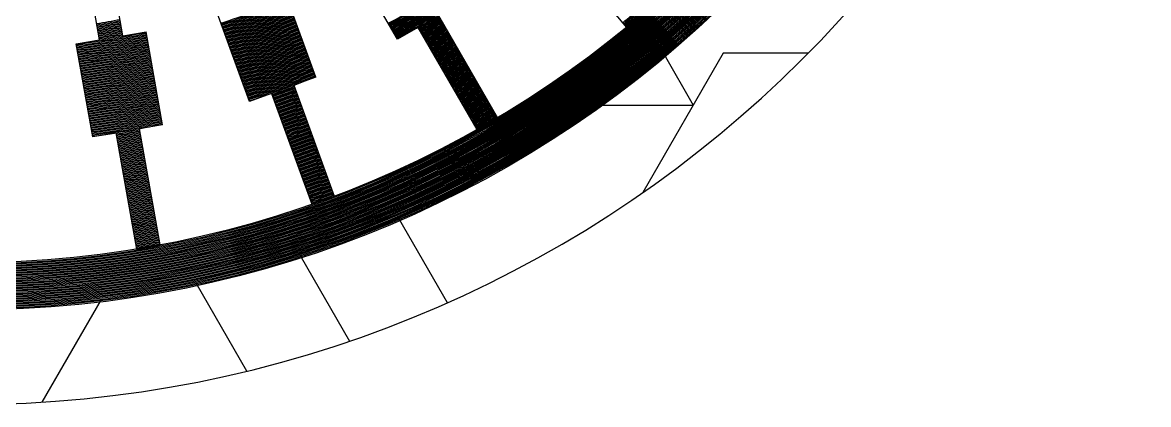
# Model space of a CAD drawing. Header units: millimetres. Extents: x 0 to 2404, y 0 to 1600.
# Drawn here: x 2356.66 to 2404.33, y 1434.73 to 1450.91 of the extents above; entities that cross this region are included whole.
import ezdxf

# ---------------------------------------------------------------- set-up
doc = ezdxf.new("R2010")
doc.units = ezdxf.units.MM

msp = doc.modelspace()

# ---------------------------------------------------------------- linework, layer by layer
for p, q in [((2359.919, 1450.174), (2358.963, 1455.595)), ((2360.903, 1450.348), (2359.948, 1455.769)), ((2379.019, 1454.532), (2382.231, 1450.704)), ((2372.534, 1450.204), (2370.534, 1453.668)), ((2369.082, 1448.594), (2367.714, 1452.353)), ((2366.263, 1447.568), (2364.895, 1451.327)), ((2374.266, 1451.204), (2376.765, 1446.877)), ((2360.903, 1450.348), (2361.888, 1450.522)), ((2362.583, 1446.582), (2361.888, 1450.522)), ((2373.4, 1450.704), (2372.534, 1450.204)), ((2373.4, 1450.704), (2375.899, 1446.377)), ((2358.934, 1450.001), (2359.919, 1450.174)), ((2359.628, 1446.061), (2358.934, 1450.001)), ((2369.082, 1448.594), (2368.142, 1448.252)), ((2368.142, 1448.252), (2369.851, 1443.557)), ((2367.202, 1447.91), (2366.263, 1447.568)), ((2367.202, 1447.91), (2368.911, 1443.215)), ((2362.583, 1446.582), (2361.598, 1446.409)), ((2360.613, 1446.235), (2359.628, 1446.061)), ((2360.613, 1446.235), (2361.481, 1441.314)), ((2361.598, 1446.409), (2362.466, 1441.487))]:
    msp.add_line(p, q)
at = {"linetype": 'Continuous'}
for p, q in [((2386.33, 1449.605), (2382.928, 1443.713)), ((2383.82, 1449.553), (2385.06, 1447.406)), ((2389.918, 1449.605), (2386.33, 1449.605)), ((2381.049, 1447.406), (2385.06, 1447.406)), ((2374.648, 1439.042), (2372.586, 1442.615)), ((2368.414, 1441.042), (2370.507, 1437.417)), ((2366.16, 1436.148), (2364.015, 1439.862)), ((2359.991, 1439.179), (2357.479, 1434.828))]:
    msp.add_line(p, q, dxfattribs=at)
for radius in [46, 45.95, 45.9, 45.85, 45.8, 45.75, 45.7, 45.65, 45.6, 45.55, 45.5, 45.45, 45.4, 45.35, 45.3, 45.25, 45.2, 45.15, 45.1, 45.05, 45, 44.95, 44.9, 44.85, 44.8, 44.75, 44.7, 44.65, 44.6, 44.55, 44.5, 44.45, 44.4, 44.35, 44.3, 44.25, 44.2, 44.15, 44.1, 44.05, 44]:
    msp.add_circle((2354.333, 1484.729), radius)
for radius, start, end in [(50, 95.7392, 84.2608), (38.25, 297.7525, 302.2475), (38.3, 297.7555, 302.2445), (38.35, 297.7584, 302.2416), (35.5, 287.5783, 292.4217), (35.55, 287.5817, 292.4183), (35.6, 287.5851, 292.4149), (38.4, 297.7613, 302.2387), (38.45, 297.7642, 302.2358), (38.5, 297.7671, 302.2329), (38.55, 297.77, 302.23), (38.6, 297.7729, 302.2271), (38.65, 297.7758, 302.2242), (38.7, 297.7787, 302.2213), (38.75, 297.7815, 302.2185), (38.8, 297.7844, 302.2156), (38.85, 297.7873, 302.2127), (38.9, 297.7901, 302.2099), (35.65, 287.5885, 292.4115), (35.7, 287.5919, 292.4081), (35.75, 287.5953, 292.4047), (35.8, 287.5986, 292.4014), (35.85, 287.602, 292.398), (35.9, 287.6053, 292.3947), (35.95, 287.6087, 292.3913), (36, 287.612, 292.388), (36.05, 287.6153, 292.3847), (36.1, 287.6186, 292.3814), (36.15, 287.6219, 292.3781), (38.95, 297.7929, 302.2071), (39, 297.7958, 302.2042), (43.75, 309.3452, 310.6548), (43.8, 309.3459, 310.6541), (43.85, 309.3467, 310.6533), (43.9, 309.3467, 310.6533), (43.95, 309.3467, 310.6533), (44, 309.3467, 310.6533), (34.3, 279.1648, 280.8352), (34.35, 279.166, 280.834), (34.4, 279.1672, 280.8328), (34.45, 279.1684, 280.8316), (34.5, 279.1696, 280.8304), (36.2, 287.6252, 292.3748), (36.25, 287.6285, 292.3715), (36.3, 287.6317, 292.3683), (36.35, 287.635, 292.365), (36.4, 287.6382, 292.3618), (36.45, 287.6415, 292.3585), (36.5, 287.6447, 292.3553), (36.55, 287.6479, 292.3521), (36.6, 287.6512, 292.3488), (36.65, 287.6544, 292.3456), (39.05, 299.2664, 300.7336), (39.1, 299.2673, 300.7327), (39.15, 299.2682, 300.7318), (39.2, 299.2692, 300.7308), (39.25, 299.2701, 300.7299), (39.3, 299.271, 300.729), (39.35, 299.272, 300.728), (39.4, 299.2729, 300.7271), (35.05, 277.5472, 282.4528), (35.1, 277.5507, 282.4493), (35.15, 277.5542, 282.4458), (35.2, 277.5577, 282.4423), (34.55, 279.1708, 280.8292), (34.6, 279.172, 280.828), (34.65, 279.1732, 280.8268), (34.7, 279.1744, 280.8256), (34.75, 279.1756, 280.8244), (34.8, 279.1768, 280.8232), (34.85, 279.1779, 280.8221), (34.9, 279.1791, 280.8209), (34.95, 279.1803, 280.8197), (35, 279.1815, 280.8185), (36.7, 287.6576, 292.3424), (36.75, 287.6607, 292.3393), (36.8, 287.6639, 292.3361), (36.85, 287.6671, 292.3329), (36.9, 287.6703, 292.3297), (36.95, 287.6734, 292.3266), (37, 287.6766, 292.3234), (37.05, 287.6797, 292.3203), (37.1, 287.6828, 292.3172), (37.15, 287.6859, 292.3141), (39.45, 299.2738, 300.7262), (39.5, 299.2747, 300.7253), (39.55, 299.2756, 300.7244), (39.6, 299.2765, 300.7235), (39.65, 299.2775, 300.7225), (39.7, 299.2784, 300.7216), (39.75, 299.2793, 300.7207), (39.8, 299.2802, 300.7198), (39.85, 299.2811, 300.7189), (39.9, 299.282, 300.718), (39.95, 299.2829, 300.7171), (35.25, 277.5611, 282.4389), (35.3, 277.5646, 282.4354), (35.35, 277.568, 282.432), (35.4, 277.5715, 282.4285), (35.45, 277.5749, 282.4251), (35.5, 277.5783, 282.4217), (35.55, 277.5817, 282.4183), (35.6, 277.5851, 282.4149), (35.65, 277.5885, 282.4115), (37.2, 287.6891, 292.3109), (37.25, 287.6922, 292.3078), (37.3, 287.6953, 292.3047), (37.35, 287.6983, 292.3017), (37.4, 287.7014, 292.2986), (37.45, 287.7045, 292.2955), (37.5, 287.7076, 292.2924), (37.55, 287.7106, 292.2894), (37.6, 287.7137, 292.2863), (37.65, 287.7167, 292.2833), (40, 299.2838, 300.7162), (40.05, 299.2847, 300.7153), (40.1, 299.2856, 300.7144), (40.15, 299.2865, 300.7135), (40.2, 299.2873, 300.7127), (40.25, 299.2882, 300.7118), (40.3, 299.2891, 300.7109), (40.35, 299.29, 300.71), (40.4, 299.2909, 300.7091), (40.45, 299.2918, 300.7082), (40.5, 299.2926, 300.7074), (35.7, 277.5919, 282.4081), (35.75, 277.5953, 282.4047), (35.8, 277.5986, 282.4014), (35.85, 277.602, 282.398), (35.9, 277.6053, 282.3947), (35.95, 277.6087, 282.3913), (36, 277.612, 282.388), (36.05, 277.6153, 282.3847), (36.1, 277.6186, 282.3814), (36.15, 277.6219, 282.3781), (37.7, 287.7197, 292.2803), (37.75, 287.7227, 292.2773), (37.8, 287.7258, 292.2742), (37.85, 287.7288, 292.2712), (37.9, 287.7318, 292.2682), (37.95, 287.7348, 292.2652), (38, 287.7377, 292.2623), (38.05, 287.7407, 292.2593), (38.1, 287.7437, 292.2563), (38.15, 287.7466, 292.2534), (40.55, 299.2935, 300.7065), (40.6, 299.2944, 300.7056), (40.65, 299.2952, 300.7048), (40.7, 299.2961, 300.7039), (40.75, 299.297, 300.703), (40.8, 299.2978, 300.7022), (40.85, 299.2987, 300.7013), (40.9, 299.2995, 300.7005), (40.95, 299.3004, 300.6996), (41, 299.3013, 300.6987), (41.05, 299.3021, 300.6979), (36.2, 277.6252, 282.3748), (36.25, 277.6285, 282.3715), (36.3, 277.6317, 282.3683), (36.35, 277.635, 282.365), (36.4, 277.6382, 282.3618), (36.45, 277.6415, 282.3585), (36.5, 277.6447, 282.3553), (36.55, 277.6479, 282.3521), (36.6, 277.6512, 282.3488), (36.65, 277.6544, 282.3456), (38.2, 287.7496, 292.2504), (38.25, 287.7525, 292.2475), (38.3, 287.7555, 292.2445), (38.35, 287.7584, 292.2416), (38.4, 287.7613, 292.2387), (38.45, 287.7642, 292.2358), (38.5, 287.7671, 292.2329), (38.55, 287.77, 292.23), (38.6, 287.7729, 292.2271), (38.65, 287.7758, 292.2242), (41.1, 299.303, 300.697), (41.15, 299.3038, 300.6962), (41.2, 299.3046, 300.6954), (41.25, 299.3055, 300.6945), (41.3, 299.3063, 300.6937), (41.35, 299.3072, 300.6928), (41.4, 299.308, 300.692), (41.45, 299.3088, 300.6912), (41.5, 299.3097, 300.6903), (41.55, 299.3105, 300.6895), (41.6, 299.3113, 300.6887), (36.7, 277.6576, 282.3424), (36.75, 277.6607, 282.3393), (36.8, 277.6639, 282.3361), (36.85, 277.6671, 282.3329), (36.9, 277.6703, 282.3297), (36.95, 277.6734, 282.3266), (37, 277.6766, 282.3234), (37.05, 277.6797, 282.3203), (37.1, 277.6828, 282.3172), (38.7, 287.7787, 292.2213), (38.75, 287.7815, 292.2185), (38.8, 287.7844, 292.2156), (38.85, 287.7873, 292.2127), (38.9, 287.7901, 292.2099), (38.95, 287.7929, 292.2071), (39, 287.7958, 292.2042), (41.65, 299.3122, 300.6878), (41.7, 299.313, 300.687), (41.75, 299.3138, 300.6862), (41.8, 299.3146, 300.6854), (41.85, 299.3154, 300.6846), (41.9, 299.3163, 300.6837), (41.95, 299.3171, 300.6829), (42, 299.3179, 300.6821), (42.05, 299.3187, 300.6813), (42.1, 299.3195, 300.6805), (42.15, 299.3203, 300.6797), (37.15, 277.6859, 282.3141), (37.2, 277.6891, 282.3109), (37.25, 277.6922, 282.3078), (37.3, 277.6953, 282.3047), (37.35, 277.6983, 282.3017), (37.4, 277.7014, 282.2986), (37.45, 277.7045, 282.2955), (37.5, 277.7076, 282.2924), (37.55, 277.7106, 282.2894), (37.6, 277.7137, 282.2863), (39.05, 289.2664, 290.7336), (39.1, 289.2673, 290.7327), (39.15, 289.2682, 290.7318), (39.2, 289.2692, 290.7308), (39.25, 289.2701, 290.7299), (39.3, 289.271, 290.729), (42.2, 299.3211, 300.6789), (42.25, 299.3219, 300.6781), (42.3, 299.3227, 300.6773), (42.35, 299.3235, 300.6765), (42.4, 299.3243, 300.6757), (42.45, 299.3251, 300.6749), (42.5, 299.3259, 300.6741), (42.55, 299.3267, 300.6733), (42.6, 299.3275, 300.6725), (42.65, 299.3283, 300.6717), (42.7, 299.3291, 300.6709), (37.65, 277.7167, 282.2833), (37.7, 277.7197, 282.2803), (37.75, 277.7227, 282.2773), (37.8, 277.7258, 282.2742), (37.85, 277.7288, 282.2712), (37.9, 277.7318, 282.2682), (37.95, 277.7348, 282.2652), (38, 277.7377, 282.2623), (38.05, 277.7407, 282.2593), (38.1, 277.7437, 282.2563), (39.35, 289.272, 290.728), (39.4, 289.2729, 290.7271), (39.45, 289.2738, 290.7262), (39.5, 289.2747, 290.7253), (39.55, 289.2756, 290.7244), (39.6, 289.2765, 290.7235), (39.65, 289.2775, 290.7225), (39.7, 289.2784, 290.7216), (39.75, 289.2793, 290.7207), (39.8, 289.2802, 290.7198), (42.75, 299.3299, 300.6701), (42.8, 299.3306, 300.6694), (42.85, 299.3314, 300.6686), (42.9, 299.3322, 300.6678), (42.95, 299.333, 300.667), (43, 299.3338, 300.6662), (43.05, 299.3345, 300.6655), (43.1, 299.3353, 300.6647), (43.15, 299.3361, 300.6639), (43.2, 299.3368, 300.6632), (43.25, 299.3376, 300.6624), (38.15, 277.7466, 282.2534), (38.2, 277.7496, 282.2504), (38.25, 277.7525, 282.2475), (38.3, 277.7555, 282.2445), (38.35, 277.7584, 282.2416), (38.4, 277.7613, 282.2387), (38.45, 277.7642, 282.2358), (38.5, 277.7671, 282.2329), (38.55, 277.77, 282.23), (39.85, 289.2811, 290.7189), (39.9, 289.282, 290.718), (39.95, 289.2829, 290.7171), (40, 289.2838, 290.7162), (40.05, 289.2847, 290.7153), (40.1, 289.2856, 290.7144), (40.15, 289.2865, 290.7135), (40.2, 289.2873, 290.7127), (40.25, 289.2882, 290.7118), (40.3, 289.2891, 290.7109), (43.3, 299.3376, 300.6624), (43.35, 299.3376, 300.6624), (43.4, 299.3376, 300.6624), (43.45, 299.3376, 300.6624), (43.5, 299.3414, 300.6586), (43.55, 299.3414, 300.6586), (43.6, 299.3414, 300.6586), (43.65, 299.3414, 300.6586), (43.7, 299.3444, 300.6556), (43.75, 299.3452, 300.6548), (43.8, 299.3452, 300.6548), (38.6, 277.7729, 282.2271), (38.65, 277.7758, 282.2242), (38.7, 277.7787, 282.2213), (38.75, 277.7815, 282.2185), (38.8, 277.7844, 282.2156), (38.85, 277.7873, 282.2127), (38.9, 277.7901, 282.2099), (38.95, 277.7929, 282.2071), (39, 277.7958, 282.2042), (40.35, 289.29, 290.71), (40.4, 289.2909, 290.7091), (40.45, 289.2918, 290.7082), (40.5, 289.2926, 290.7074), (40.55, 289.2935, 290.7065), (40.6, 289.2944, 290.7056), (40.65, 289.2952, 290.7048), (40.7, 289.2961, 290.7039), (40.75, 289.297, 290.703), (40.8, 289.2978, 290.7022), (43.85, 299.3452, 300.6548), (43.9, 299.3474, 300.6526), (43.95, 299.3474, 300.6518), (44, 299.3474, 300.6518), (39.05, 279.2664, 280.7336), (39.1, 279.2673, 280.7327), (39.15, 279.2682, 280.7318), (39.2, 279.2692, 280.7308), (39.25, 279.2701, 280.7299), (39.3, 279.271, 280.729), (39.35, 279.272, 280.728), (40.85, 289.2987, 290.7013), (40.9, 289.2995, 290.7005), (40.95, 289.3004, 290.6996), (41, 289.3013, 290.6987), (41.05, 289.3021, 290.6979), (41.1, 289.303, 290.697), (41.15, 289.3038, 290.6962), (41.2, 289.3046, 290.6954), (41.25, 289.3055, 290.6945), (41.3, 289.3063, 290.6937), (39.4, 279.2729, 280.7271), (39.45, 279.2738, 280.7262), (39.5, 279.2747, 280.7253), (39.55, 279.2756, 280.7244), (39.6, 279.2765, 280.7235), (39.65, 279.2775, 280.7225), (39.7, 279.2784, 280.7216), (39.75, 279.2793, 280.7207), (39.8, 279.2802, 280.7198), (41.35, 289.3072, 290.6928), (41.4, 289.308, 290.692), (41.45, 289.3088, 290.6912), (41.5, 289.3097, 290.6903), (41.55, 289.3105, 290.6895), (41.6, 289.3113, 290.6887), (41.65, 289.3122, 290.6878), (41.7, 289.313, 290.687), (41.75, 289.3138, 290.6862), (41.8, 289.3146, 290.6854), (39.85, 279.2811, 280.7189), (39.9, 279.282, 280.718), (39.95, 279.2829, 280.7171), (40, 279.2838, 280.7162), (40.05, 279.2847, 280.7153), (40.1, 279.2856, 280.7144), (40.15, 279.2865, 280.7135), (40.2, 279.2873, 280.7127), (40.25, 279.2882, 280.7118), (40.3, 279.2891, 280.7109), (41.85, 289.3154, 290.6846), (41.9, 289.3163, 290.6837), (41.95, 289.3171, 290.6829), (42, 289.3179, 290.6821), (42.05, 289.3187, 290.6813), (42.1, 289.3195, 290.6805), (42.15, 289.3203, 290.6797), (42.2, 289.3211, 290.6789), (42.25, 289.3219, 290.6781), (42.3, 289.3227, 290.6773), (42.35, 289.3235, 290.6765), (40.35, 279.29, 280.71), (40.4, 279.2909, 280.7091), (40.45, 279.2918, 280.7082), (40.5, 279.2926, 280.7074), (40.55, 279.2935, 280.7065), (40.6, 279.2944, 280.7056), (40.65, 279.2952, 280.7048), (40.7, 279.2961, 280.7039), (40.75, 279.297, 280.703), (40.8, 279.2978, 280.7022), (42.4, 289.3243, 290.6757), (42.45, 289.3251, 290.6749), (42.5, 289.3259, 290.6741), (42.55, 289.3267, 290.6733), (42.6, 289.3275, 290.6725), (42.65, 289.3283, 290.6717), (42.7, 289.3291, 290.6709), (42.75, 289.3299, 290.6701), (42.8, 289.3306, 290.6694), (42.85, 289.3314, 290.6686), (40.85, 279.2987, 280.7013), (40.9, 279.2995, 280.7005), (40.95, 279.3004, 280.6996), (41, 279.3013, 280.6987), (41.05, 279.3021, 280.6979), (41.1, 279.303, 280.697), (41.15, 279.3038, 280.6962), (41.2, 279.3046, 280.6954), (41.25, 279.3055, 280.6945), (42.9, 289.3322, 290.6678), (42.95, 289.333, 290.667), (43, 289.3338, 290.6662), (43.05, 289.3345, 290.6655), (43.1, 289.3353, 290.6647), (43.15, 289.3361, 290.6639), (43.2, 289.3368, 290.6632), (43.25, 289.3376, 290.6624), (43.3, 289.3384, 290.6616), (43.35, 289.3391, 290.6609), (41.3, 279.3063, 280.6937), (41.35, 279.3072, 280.6928), (41.4, 279.308, 280.692), (41.45, 279.3088, 280.6912), (41.5, 279.3097, 280.6903), (41.55, 279.3105, 280.6895), (41.6, 279.3113, 280.6887), (41.65, 279.3122, 280.6878), (41.7, 279.313, 280.687), (41.75, 279.3138, 280.6862), (43.4, 289.3399, 290.6601), (43.45, 289.3407, 290.6593), (43.5, 289.3414, 290.6586), (43.55, 289.3422, 290.6578), (43.6, 289.3429, 290.6571), (43.65, 289.3437, 290.6563), (43.7, 289.3437, 290.6563), (43.75, 289.3452, 290.6548), (43.8, 289.3459, 290.6541), (43.85, 289.3467, 290.6533), (41.8, 279.3146, 280.6854), (41.85, 279.3154, 280.6846), (41.9, 279.3163, 280.6837), (41.95, 279.3171, 280.6829), (42, 279.3179, 280.6821), (42.05, 279.3187, 280.6813), (42.1, 279.3195, 280.6805), (42.15, 279.3203, 280.6797), (42.2, 279.3211, 280.6789), (42.25, 279.3219, 280.6781), (43.9, 289.3467, 290.6533), (43.95, 289.3467, 290.6533), (44, 289.3467, 290.6533), (42.3, 279.3227, 280.6773), (42.35, 279.3235, 280.6765), (42.4, 279.3243, 280.6757), (42.45, 279.3251, 280.6749), (42.5, 279.3259, 280.6741), (42.55, 279.3267, 280.6733), (42.6, 279.3275, 280.6725), (42.65, 279.3283, 280.6717), (42.7, 279.3291, 280.6709), (42.75, 279.3299, 280.6701), (42.8, 279.3306, 280.6694), (42.85, 279.3314, 280.6686), (42.9, 279.3322, 280.6678), (42.95, 279.333, 280.667), (43, 279.3338, 280.6662), (43.05, 279.3345, 280.6655), (43.1, 279.3353, 280.6647), (43.15, 279.3361, 280.6639), (43.2, 279.3368, 280.6632), (43.25, 279.3376, 280.6624), (43.3, 279.3384, 280.6616), (43.35, 279.3391, 280.6609), (43.4, 279.3399, 280.6601), (43.45, 279.3407, 280.6593), (43.5, 279.3414, 280.6586), (43.55, 279.3422, 280.6578), (43.6, 279.3429, 280.6571), (43.65, 279.3437, 280.6563), (43.7, 279.3437, 280.6563), (43.75, 279.3452, 280.6548), (43.8, 279.3459, 280.6541), (43.85, 279.3467, 280.6533), (43.9, 279.3467, 280.6533), (43.95, 279.3467, 280.6533), (44, 279.3467, 280.6533)]:
    msp.add_arc((2354.333, 1484.729), radius, start, end)

doc.saveas('drawing.dxf')
